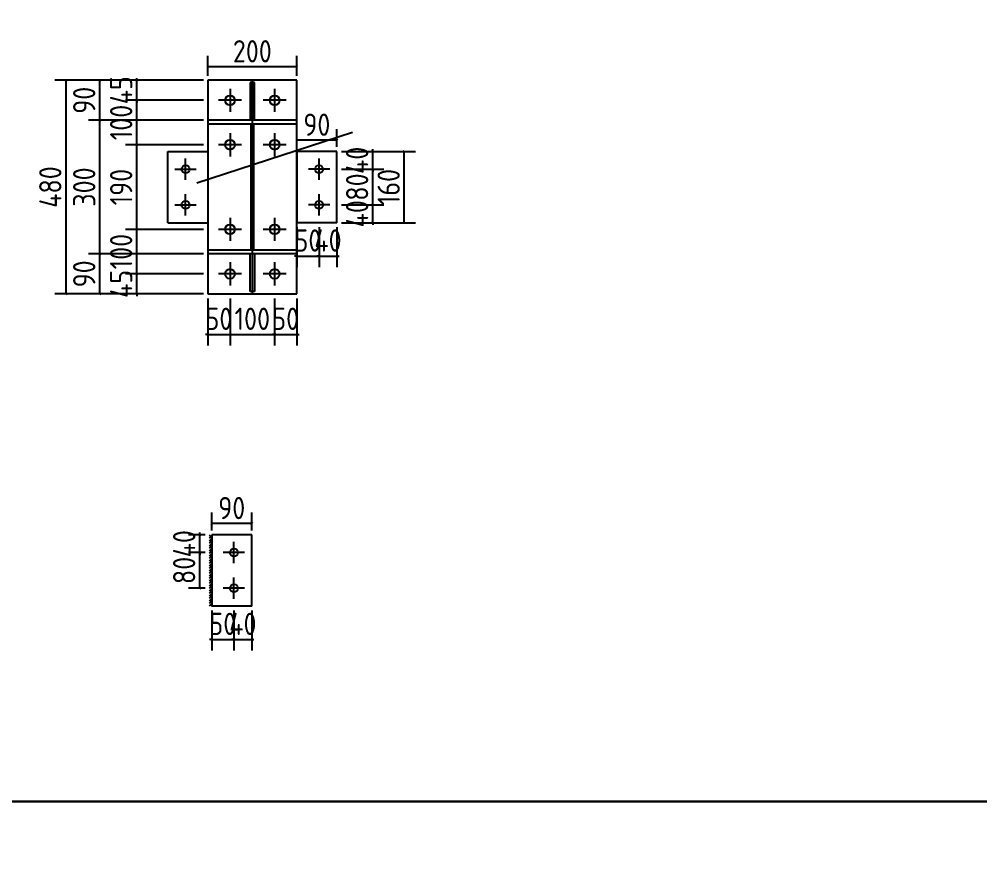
# Model space of a CAD drawing. Extents: x 533809 to 747315, y -17138 to 180511.
# Drawn here: x 667255 to 671572, y 146370 to 150178 of the extents above; entities that cross this region are included whole.
import ezdxf

# ---------------------------------------------------------------- set-up
doc = ezdxf.new("R2010")
doc.units = 0
doc.header["$LTSCALE"] = 1000
doc.header["$MEASUREMENT"] = 0
doc.styles.get("Standard").update_dxf_attribs({"font": 'gbenor.shx', "bigfont": 'gbcbig.shx'})
doc.dimstyles.get("Standard").update_dxf_attribs({"dimscale": 100, "dimtxt": 3.5, "dimasz": 1, "dimexe": 2.5, "dimexo": 3, "dimgap": 1.5, "dimtad": 1, "dimdec": 0, "dimzin": 0, "dimdsep": 46, "dimtxsty": 'Standard', "dimblk": 'ARCHTICK', "dimcen": 0.09, "dimadec": 0, "dimazin": 0, "dimtfac": 1, "dimtdec": 0, "dimtix": 1, "dimtmove": 2, "dimatfit": 3, "dimfxl": 1, "dimtolj": 1, "dimtzin": 0, "dimarcsym": 0})

# ---------------------------------------------------------------- blocks, each defined once
blk = doc.blocks.new('_ArchTick')
at = {"color": 0, "linetype": 'ByBlock', "const_width": 0.4}
blk.add_lwpolyline([(-0.5, -0.5), (0.5, 0.5)], dxfattribs=at)
blk = doc.blocks.new('*D1817')
at = {"color": 3, "lineweight": -2}
for p, q in [((668103, 148923.7), (668103, 148711.7)), ((668203, 148923.7), (668203, 148711.7)), ((668103, 148761.7), (668093, 148761.7)), ((668103, 148761.7), (668203, 148761.7)), ((668203, 148761.7), (668213, 148761.7))]:
    blk.add_line(p, q, dxfattribs=at)
at = {"layer": 'Defpoints', "color": 0}
for p in [(668103, 148943.7), (668203, 148943.7), (668203, 148761.7)]:
    blk.add_point(p, dxfattribs=at)
at = {"color": 3, "lineweight": -2, "xscale": 10, "yscale": 10, "zscale": 10}
blk.add_blockref('_ArchTick', (668103, 148761.7), dxfattribs=at)
at = {"color": 3, "lineweight": -2, "xscale": 10, "yscale": 10, "zscale": 10, "rotation": 180}
blk.add_blockref('_ArchTick', (668203, 148761.7), dxfattribs=at)
at = {"color": 0, "insert": (668153, 148831.7), "char_height": 100, "attachment_point": 5}
blk.add_mtext('\\A1;50', dxfattribs=at)
blk = doc.blocks.new('*D1818')
at = {"color": 3, "lineweight": -2}
for p, q in [((668203, 148923.7), (668203, 148711.7)), ((668403, 148923.7), (668403, 148711.7)), ((668203, 148761.7), (668403, 148761.7))]:
    blk.add_line(p, q, dxfattribs=at)
at = {"layer": 'Defpoints', "color": 0}
for p in [(668203, 148943.7), (668403, 148943.7), (668403, 148761.7)]:
    blk.add_point(p, dxfattribs=at)
at = {"color": 3, "lineweight": -2, "xscale": 10, "yscale": 10, "zscale": 10, "rotation": 180}
blk.add_blockref('_ArchTick', (668203, 148761.7), dxfattribs=at)
at = {"color": 3, "lineweight": -2, "xscale": 10, "yscale": 10, "zscale": 10}
blk.add_blockref('_ArchTick', (668403, 148761.7), dxfattribs=at)
at = {"color": 0, "insert": (668303, 148831.7), "char_height": 100, "attachment_point": 5}
blk.add_mtext('\\A1;100', dxfattribs=at)
blk = doc.blocks.new('*D1826')
at = {"color": 3, "lineweight": -2}
for p, q in [((668403, 148923.7), (668403, 148711.7)), ((668503, 148923.7), (668503, 148711.7)), ((668403, 148761.7), (668393, 148761.7)), ((668403, 148761.7), (668503, 148761.7)), ((668503, 148761.7), (668513, 148761.7))]:
    blk.add_line(p, q, dxfattribs=at)
at = {"layer": 'Defpoints', "color": 0}
for p in [(668403, 148943.7), (668503, 148943.7), (668503, 148761.7)]:
    blk.add_point(p, dxfattribs=at)
at = {"color": 3, "lineweight": -2, "xscale": 10, "yscale": 10, "zscale": 10}
blk.add_blockref('_ArchTick', (668403, 148761.7), dxfattribs=at)
at = {"color": 3, "lineweight": -2, "xscale": 10, "yscale": 10, "zscale": 10, "rotation": 180}
blk.add_blockref('_ArchTick', (668503, 148761.7), dxfattribs=at)
at = {"color": 0, "insert": (668453, 148831.7), "char_height": 100, "attachment_point": 5}
blk.add_mtext('\\A1;50', dxfattribs=at)
blk = doc.blocks.new('*D1827')
at = {"color": 3, "lineweight": -2}
for p, q in [((668103, 149923.7), (668103, 150013.8)), ((668503, 149923.7), (668503, 150013.8)), ((668503, 149963.8), (668103, 149963.8))]:
    blk.add_line(p, q, dxfattribs=at)
at = {"layer": 'Defpoints', "color": 0}
for p in [(668103, 149963.8), (668103, 149903.7), (668503, 149903.7)]:
    blk.add_point(p, dxfattribs=at)
at = {"color": 3, "lineweight": -2, "xscale": 10, "yscale": 10, "zscale": 10, "rotation": 180}
blk.add_blockref('_ArchTick', (668103, 149963.8), dxfattribs=at)
at = {"color": 3, "lineweight": -2, "xscale": 10, "yscale": 10, "zscale": 10}
blk.add_blockref('_ArchTick', (668503, 149963.8), dxfattribs=at)
at = {"color": 0, "insert": (668303, 150033.8), "char_height": 100, "attachment_point": 5}
blk.add_mtext('\\A1;200', dxfattribs=at)
blk = doc.blocks.new('*D1828')
at = {"color": 3, "lineweight": -2}
for p, q in [((668703, 149583.7), (669035.7, 149583.7)), ((668985.7, 149263.7), (668985.7, 149583.7)), ((668703, 149263.7), (669035.7, 149263.7))]:
    blk.add_line(p, q, dxfattribs=at)
at = {"layer": 'Defpoints', "color": 0}
for p in [(668683, 149583.7), (668985.7, 149583.7), (668683, 149263.7)]:
    blk.add_point(p, dxfattribs=at)
at = {"color": 3, "lineweight": -2, "xscale": 10, "yscale": 10, "zscale": 10}
for p, rotation in [((668985.7, 149583.7), 90), ((668985.7, 149263.7), 270)]:
    blk.add_blockref('_ArchTick', p, dxfattribs=dict(at, rotation=rotation))
at = {"color": 0, "insert": (668915.7, 149423.7), "char_height": 100, "attachment_point": 5, "rotation": 90}
blk.add_mtext('\\A1;160', dxfattribs=at)
blk = doc.blocks.new('*D1829')
at = {"color": 3, "lineweight": -2}
for p, q in [((668503, 149243.7), (668503, 149063.5)), ((668603, 149243.7), (668603, 149063.5)), ((668503, 149113.5), (668493, 149113.5)), ((668503, 149113.5), (668603, 149113.5)), ((668603, 149113.5), (668613, 149113.5))]:
    blk.add_line(p, q, dxfattribs=at)
at = {"layer": 'Defpoints', "color": 0}
for p in [(668503, 149263.7), (668603, 149263.7), (668603, 149113.5)]:
    blk.add_point(p, dxfattribs=at)
at = {"color": 3, "lineweight": -2, "xscale": 10, "yscale": 10, "zscale": 10}
blk.add_blockref('_ArchTick', (668503, 149113.5), dxfattribs=at)
at = {"color": 3, "lineweight": -2, "xscale": 10, "yscale": 10, "zscale": 10, "rotation": 180}
blk.add_blockref('_ArchTick', (668603, 149113.5), dxfattribs=at)
at = {"color": 0, "insert": (668553, 149183.5), "char_height": 100, "attachment_point": 5}
blk.add_mtext('\\A1;50', dxfattribs=at)
blk = doc.blocks.new('*D1830')
at = {"color": 3, "lineweight": -2}
for p, q in [((668603, 149243.7), (668603, 149063.5)), ((668683, 149243.7), (668683, 149063.5)), ((668603, 149113.5), (668593, 149113.5)), ((668603, 149113.5), (668683, 149113.5)), ((668683, 149113.5), (668693, 149113.5))]:
    blk.add_line(p, q, dxfattribs=at)
at = {"layer": 'Defpoints', "color": 0}
for p in [(668603, 149263.7), (668683, 149263.7), (668683, 149113.5)]:
    blk.add_point(p, dxfattribs=at)
at = {"color": 3, "lineweight": -2, "xscale": 10, "yscale": 10, "zscale": 10}
blk.add_blockref('_ArchTick', (668603, 149113.5), dxfattribs=at)
at = {"color": 3, "lineweight": -2, "xscale": 10, "yscale": 10, "zscale": 10, "rotation": 180}
blk.add_blockref('_ArchTick', (668683, 149113.5), dxfattribs=at)
at = {"color": 0, "insert": (668643, 149183.5), "char_height": 100, "attachment_point": 5}
blk.add_mtext('\\A1;40', dxfattribs=at)
blk = doc.blocks.new('*D1819')
at = {"color": 3, "lineweight": -2}
for p, q in [((668703, 149343.7), (668894, 149343.7)), ((668844, 149343.7), (668844, 149353.7)), ((668844, 149263.7), (668844, 149343.7)), ((668703, 149263.7), (668894, 149263.7)), ((668844, 149263.7), (668844, 149253.7))]:
    blk.add_line(p, q, dxfattribs=at)
at = {"layer": 'Defpoints', "color": 0}
for p in [(668683, 149343.7), (668844, 149343.7), (668683, 149263.7)]:
    blk.add_point(p, dxfattribs=at)
at = {"color": 3, "lineweight": -2, "xscale": 10, "yscale": 10, "zscale": 10}
for p, rotation in [((668844, 149343.7), 270), ((668844, 149263.7), 90)]:
    blk.add_blockref('_ArchTick', p, dxfattribs=dict(at, rotation=rotation))
at = {"color": 0, "insert": (668774, 149303.7), "char_height": 100, "attachment_point": 5, "rotation": 90}
blk.add_mtext('\\A1;40', dxfattribs=at)
blk = doc.blocks.new('*D1820')
at = {"color": 3, "lineweight": -2}
for p, q in [((668703, 149503.7), (668894, 149503.7)), ((668844, 149343.7), (668844, 149503.7)), ((668703, 149343.7), (668894, 149343.7))]:
    blk.add_line(p, q, dxfattribs=at)
at = {"layer": 'Defpoints', "color": 0}
for p in [(668683, 149503.7), (668844, 149503.7), (668683, 149343.7)]:
    blk.add_point(p, dxfattribs=at)
at = {"color": 3, "lineweight": -2, "xscale": 10, "yscale": 10, "zscale": 10}
for p, rotation in [((668844, 149503.7), 90), ((668844, 149343.7), 270)]:
    blk.add_blockref('_ArchTick', p, dxfattribs=dict(at, rotation=rotation))
at = {"color": 0, "insert": (668774, 149423.7), "char_height": 100, "attachment_point": 5, "rotation": 90}
blk.add_mtext('\\A1;80', dxfattribs=at)
blk = doc.blocks.new('*D1821')
at = {"color": 3, "lineweight": -2}
for p, q in [((668703, 149583.7), (668894, 149583.7)), ((668844, 149583.7), (668844, 149593.7)), ((668844, 149503.7), (668844, 149583.7)), ((668703, 149503.7), (668894, 149503.7)), ((668844, 149503.7), (668844, 149493.7))]:
    blk.add_line(p, q, dxfattribs=at)
at = {"layer": 'Defpoints', "color": 0}
for p in [(668683, 149583.7), (668844, 149583.7), (668683, 149503.7)]:
    blk.add_point(p, dxfattribs=at)
at = {"color": 3, "lineweight": -2, "xscale": 10, "yscale": 10, "zscale": 10}
for p, rotation in [((668844, 149583.7), 270), ((668844, 149503.7), 90)]:
    blk.add_blockref('_ArchTick', p, dxfattribs=dict(at, rotation=rotation))
at = {"color": 0, "insert": (668774, 149543.7), "char_height": 100, "attachment_point": 5, "rotation": 90}
blk.add_mtext('\\A1;40', dxfattribs=at)
blk = doc.blocks.new('*D1831')
at = {"color": 3, "lineweight": -2}
for p, q in [((668503, 149603.7), (668503, 149683.9)), ((668683, 149603.7), (668683, 149683.9)), ((668683, 149633.9), (668503, 149633.9))]:
    blk.add_line(p, q, dxfattribs=at)
at = {"layer": 'Defpoints', "color": 0}
for p in [(668503, 149633.9), (668503, 149583.7), (668683, 149583.7)]:
    blk.add_point(p, dxfattribs=at)
at = {"color": 3, "lineweight": -2, "xscale": 10, "yscale": 10, "zscale": 10}
for p, rotation in [((668503, 149633.9), 180.0000000000185), ((668683, 149633.9), 1.854516540333861e-11)]:
    blk.add_blockref('_ArchTick', p, dxfattribs=dict(at, rotation=rotation))
at = {"color": 0, "insert": (668593, 149703.9), "char_height": 100, "attachment_point": 5}
blk.add_mtext('\\A1;90', dxfattribs=at)
blk = doc.blocks.new('*D1812')
at = {"color": 3, "lineweight": -2}
for p, q in [((668083, 149033.7), (667733.5, 149033.7)), ((667783.5, 149033.7), (667783.5, 149043.7)), ((667783.5, 148943.7), (667783.5, 149033.7)), ((668083, 148943.7), (667733.5, 148943.7)), ((667783.5, 148943.7), (667783.5, 148933.7))]:
    blk.add_line(p, q, dxfattribs=at)
at = {"layer": 'Defpoints', "color": 0}
for p in [(667783.5, 149033.7), (668103, 149033.7), (668103, 148943.7)]:
    blk.add_point(p, dxfattribs=at)
at = {"color": 3, "lineweight": -2, "xscale": 10, "yscale": 10, "zscale": 10}
for p, rotation in [((667783.5, 149033.7), 270), ((667783.5, 148943.7), 90)]:
    blk.add_blockref('_ArchTick', p, dxfattribs=dict(at, rotation=rotation))
at = {"color": 0, "insert": (667713.5, 148988.7), "char_height": 100, "attachment_point": 5, "rotation": 90}
blk.add_mtext('\\A1;45', dxfattribs=at)
blk = doc.blocks.new('*D1813')
at = {"color": 3, "lineweight": -2}
for p, q in [((668083, 149233.7), (667733.5, 149233.7)), ((667783.5, 149033.7), (667783.5, 149233.7)), ((668083, 149033.7), (667733.5, 149033.7))]:
    blk.add_line(p, q, dxfattribs=at)
at = {"layer": 'Defpoints', "color": 0}
for p in [(667783.5, 149233.7), (668103, 149233.7), (668103, 149033.7)]:
    blk.add_point(p, dxfattribs=at)
at = {"color": 3, "lineweight": -2, "xscale": 10, "yscale": 10, "zscale": 10}
for p, rotation in [((667783.5, 149233.7), 90), ((667783.5, 149033.7), 270)]:
    blk.add_blockref('_ArchTick', p, dxfattribs=dict(at, rotation=rotation))
at = {"color": 0, "insert": (667713.5, 149133.7), "char_height": 100, "attachment_point": 5, "rotation": 90}
blk.add_mtext('\\A1;100', dxfattribs=at)
blk = doc.blocks.new('*D1814')
at = {"color": 3, "lineweight": -2}
for p, q in [((668083, 149613.7), (667733.5, 149613.7)), ((667783.5, 149233.7), (667783.5, 149613.7)), ((668083, 149233.7), (667733.5, 149233.7))]:
    blk.add_line(p, q, dxfattribs=at)
at = {"layer": 'Defpoints', "color": 0}
for p in [(667783.5, 149613.7), (668103, 149613.7), (668103, 149233.7)]:
    blk.add_point(p, dxfattribs=at)
at = {"color": 3, "lineweight": -2, "xscale": 10, "yscale": 10, "zscale": 10}
for p, rotation in [((667783.5, 149613.7), 90), ((667783.5, 149233.7), 270)]:
    blk.add_blockref('_ArchTick', p, dxfattribs=dict(at, rotation=rotation))
at = {"color": 0, "insert": (667713.5, 149423.7), "char_height": 100, "attachment_point": 5, "rotation": 90}
blk.add_mtext('\\A1;190', dxfattribs=at)
blk = doc.blocks.new('*D1815')
at = {"color": 3, "lineweight": -2}
for p, q in [((668083, 149813.7), (667733.5, 149813.7)), ((667783.5, 149613.7), (667783.5, 149813.7)), ((668083, 149613.7), (667733.5, 149613.7))]:
    blk.add_line(p, q, dxfattribs=at)
at = {"layer": 'Defpoints', "color": 0}
for p in [(667783.5, 149813.7), (668103, 149813.7), (668103, 149613.7)]:
    blk.add_point(p, dxfattribs=at)
at = {"color": 3, "lineweight": -2, "xscale": 10, "yscale": 10, "zscale": 10}
for p, rotation in [((667783.5, 149813.7), 90), ((667783.5, 149613.7), 270)]:
    blk.add_blockref('_ArchTick', p, dxfattribs=dict(at, rotation=rotation))
at = {"color": 0, "insert": (667713.5, 149713.7), "char_height": 100, "attachment_point": 5, "rotation": 90}
blk.add_mtext('\\A1;100', dxfattribs=at)
blk = doc.blocks.new('*D1816')
at = {"color": 3, "lineweight": -2}
for p, q in [((668083, 149903.7), (667733.5, 149903.7)), ((667783.5, 149903.7), (667783.5, 149913.7)), ((667783.5, 149813.7), (667783.5, 149903.7)), ((668083, 149813.7), (667733.5, 149813.7)), ((667783.5, 149813.7), (667783.5, 149803.7))]:
    blk.add_line(p, q, dxfattribs=at)
at = {"layer": 'Defpoints', "color": 0}
for p in [(667783.5, 149903.7), (668103, 149903.7), (668103, 149813.7)]:
    blk.add_point(p, dxfattribs=at)
at = {"color": 3, "lineweight": -2, "xscale": 10, "yscale": 10, "zscale": 10}
for p, rotation in [((667783.5, 149903.7), 270), ((667783.5, 149813.7), 90)]:
    blk.add_blockref('_ArchTick', p, dxfattribs=dict(at, rotation=rotation))
at = {"color": 0, "insert": (667713.5, 149858.7), "char_height": 100, "attachment_point": 5, "rotation": 90}
blk.add_mtext('\\A1;45', dxfattribs=at)
blk = doc.blocks.new('*D1822')
at = {"color": 3, "lineweight": -2}
for p, q in [((668083, 149123.7), (667567.5, 149123.7)), ((667617.5, 148943.7), (667617.5, 149123.7)), ((668083, 148943.7), (667567.5, 148943.7))]:
    blk.add_line(p, q, dxfattribs=at)
at = {"layer": 'Defpoints', "color": 0}
for p in [(667617.5, 149123.7), (668103, 149123.7), (668103, 148943.7)]:
    blk.add_point(p, dxfattribs=at)
at = {"color": 3, "lineweight": -2, "xscale": 10, "yscale": 10, "zscale": 10}
for p, rotation in [((667617.5, 149123.7), 90), ((667617.5, 148943.7), 270)]:
    blk.add_blockref('_ArchTick', p, dxfattribs=dict(at, rotation=rotation))
at = {"color": 0, "insert": (667547.5, 149033.7), "char_height": 100, "attachment_point": 5, "rotation": 90}
blk.add_mtext('\\A1;90', dxfattribs=at)
blk = doc.blocks.new('*D1823')
at = {"color": 3, "lineweight": -2}
for p, q in [((668083, 149723.7), (667567.5, 149723.7)), ((667617.5, 149123.7), (667617.5, 149723.7)), ((668083, 149123.7), (667567.5, 149123.7))]:
    blk.add_line(p, q, dxfattribs=at)
at = {"layer": 'Defpoints', "color": 0}
for p in [(667617.5, 149723.7), (668103, 149723.7), (668103, 149123.7)]:
    blk.add_point(p, dxfattribs=at)
at = {"color": 3, "lineweight": -2, "xscale": 10, "yscale": 10, "zscale": 10}
for p, rotation in [((667617.5, 149723.7), 90), ((667617.5, 149123.7), 270)]:
    blk.add_blockref('_ArchTick', p, dxfattribs=dict(at, rotation=rotation))
at = {"color": 0, "insert": (667547.5, 149423.7), "char_height": 100, "attachment_point": 5, "rotation": 90}
blk.add_mtext('\\A1;300', dxfattribs=at)
blk = doc.blocks.new('*D1824')
at = {"color": 3, "lineweight": -2}
for p, q in [((668083, 149903.7), (667567.5, 149903.7)), ((667617.5, 149723.7), (667617.5, 149903.7)), ((668083, 149723.7), (667567.5, 149723.7))]:
    blk.add_line(p, q, dxfattribs=at)
at = {"layer": 'Defpoints', "color": 0}
for p in [(667617.5, 149903.7), (668103, 149903.7), (668103, 149723.7)]:
    blk.add_point(p, dxfattribs=at)
at = {"color": 3, "lineweight": -2, "xscale": 10, "yscale": 10, "zscale": 10}
for p, rotation in [((667617.5, 149903.7), 90), ((667617.5, 149723.7), 270)]:
    blk.add_blockref('_ArchTick', p, dxfattribs=dict(at, rotation=rotation))
at = {"color": 0, "insert": (667547.5, 149813.7), "char_height": 100, "attachment_point": 5, "rotation": 90}
blk.add_mtext('\\A1;90', dxfattribs=at)
blk = doc.blocks.new('*D1825')
at = {"color": 3, "lineweight": -2}
for p, q in [((668083, 149903.7), (667415.2, 149903.7)), ((667465.2, 149903.7), (667465.2, 148943.7)), ((668083, 148943.7), (667415.2, 148943.7))]:
    blk.add_line(p, q, dxfattribs=at)
at = {"layer": 'Defpoints', "color": 0}
for p in [(668103, 149903.7), (667465.2, 148943.7), (668103, 148943.7)]:
    blk.add_point(p, dxfattribs=at)
at = {"color": 3, "lineweight": -2, "xscale": 10, "yscale": 10, "zscale": 10}
for p, rotation in [((667465.2, 149903.7), 90), ((667465.2, 148943.7), 270)]:
    blk.add_blockref('_ArchTick', p, dxfattribs=dict(at, rotation=rotation))
at = {"color": 0, "insert": (667395.2, 149423.7), "char_height": 100, "attachment_point": 5, "rotation": 90}
blk.add_mtext('\\A1;480', dxfattribs=at)
blk = doc.blocks.new('*D2185')
at = {"color": 3, "lineweight": -2}
for p, q in [((668120.5, 147521.1), (668120.5, 147340.9)), ((668220.5, 147521.1), (668220.5, 147340.9)), ((668120.5, 147390.9), (668110.5, 147390.9)), ((668120.5, 147390.9), (668220.5, 147390.9)), ((668220.5, 147390.9), (668230.5, 147390.9))]:
    blk.add_line(p, q, dxfattribs=at)
at = {"layer": 'Defpoints', "color": 0}
for p in [(668120.5, 147541.1), (668220.5, 147541.1), (668220.5, 147390.9)]:
    blk.add_point(p, dxfattribs=at)
at = {"color": 3, "lineweight": -2, "xscale": 10, "yscale": 10, "zscale": 10}
blk.add_blockref('_ArchTick', (668120.5, 147390.9), dxfattribs=at)
at = {"color": 3, "lineweight": -2, "xscale": 10, "yscale": 10, "zscale": 10, "rotation": 180}
blk.add_blockref('_ArchTick', (668220.5, 147390.9), dxfattribs=at)
at = {"color": 0, "insert": (668170.5, 147460.9), "char_height": 100, "attachment_point": 5}
blk.add_mtext('\\A1;50', dxfattribs=at)
blk = doc.blocks.new('*D2196')
at = {"color": 3, "lineweight": -2}
for p, q in [((668220.5, 147521.1), (668220.5, 147340.9)), ((668300.5, 147521.1), (668300.5, 147340.9)), ((668220.5, 147390.9), (668210.5, 147390.9)), ((668220.5, 147390.9), (668300.5, 147390.9)), ((668300.5, 147390.9), (668310.5, 147390.9))]:
    blk.add_line(p, q, dxfattribs=at)
at = {"layer": 'Defpoints', "color": 0}
for p in [(668220.5, 147541.1), (668300.5, 147541.1), (668300.5, 147390.9)]:
    blk.add_point(p, dxfattribs=at)
at = {"color": 3, "lineweight": -2, "xscale": 10, "yscale": 10, "zscale": 10}
blk.add_blockref('_ArchTick', (668220.5, 147390.9), dxfattribs=at)
at = {"color": 3, "lineweight": -2, "xscale": 10, "yscale": 10, "zscale": 10, "rotation": 180}
blk.add_blockref('_ArchTick', (668300.5, 147390.9), dxfattribs=at)
at = {"color": 0, "insert": (668260.5, 147460.9), "char_height": 100, "attachment_point": 5}
blk.add_mtext('\\A1;40', dxfattribs=at)
blk = doc.blocks.new('*D2197')
at = {"color": 3, "lineweight": -2}
for p, q in [((668120.5, 147881.1), (668120.5, 147961.3)), ((668300.5, 147881.1), (668300.5, 147961.3)), ((668300.5, 147911.3), (668120.5, 147911.3))]:
    blk.add_line(p, q, dxfattribs=at)
at = {"layer": 'Defpoints', "color": 0}
for p in [(668120.5, 147911.3), (668120.5, 147861.1), (668300.5, 147861.1)]:
    blk.add_point(p, dxfattribs=at)
at = {"color": 3, "lineweight": -2, "xscale": 10, "yscale": 10, "zscale": 10}
for p, rotation in [((668120.5, 147911.3), 180.0000000000371), ((668300.5, 147911.3), 3.701039474890422e-11)]:
    blk.add_blockref('_ArchTick', p, dxfattribs=dict(at, rotation=rotation))
at = {"color": 0, "insert": (668210.5, 147981.3), "char_height": 100, "attachment_point": 5}
blk.add_mtext('\\A1;90', dxfattribs=at)
blk = doc.blocks.new('*D2186')
at = {"color": 3, "lineweight": -2}
for p, q in [((668090.5, 147781.1), (668016.7, 147781.1)), ((668066.7, 147621.1), (668066.7, 147781.1)), ((668090.5, 147621.1), (668016.7, 147621.1))]:
    blk.add_line(p, q, dxfattribs=at)
at = {"layer": 'Defpoints', "color": 0}
for p in [(668066.7, 147781.1), (668110.5, 147781.1), (668110.5, 147621.1)]:
    blk.add_point(p, dxfattribs=at)
at = {"color": 3, "lineweight": -2, "xscale": 10, "yscale": 10, "zscale": 10}
for p, rotation in [((668066.7, 147781.1), 90), ((668066.7, 147621.1), 270)]:
    blk.add_blockref('_ArchTick', p, dxfattribs=dict(at, rotation=rotation))
at = {"color": 0, "insert": (667996.7, 147701.1), "char_height": 100, "attachment_point": 5, "rotation": 90}
blk.add_mtext('\\A1;80', dxfattribs=at)
blk = doc.blocks.new('*D2187')
at = {"color": 3, "lineweight": -2}
for p, q in [((668090.5, 147861.1), (668016.7, 147861.1)), ((668066.7, 147861.1), (668066.7, 147871.1)), ((668066.7, 147781.1), (668066.7, 147861.1)), ((668090.5, 147781.1), (668016.7, 147781.1)), ((668066.7, 147781.1), (668066.7, 147771.1))]:
    blk.add_line(p, q, dxfattribs=at)
at = {"layer": 'Defpoints', "color": 0}
for p in [(668066.7, 147861.1), (668110.5, 147861.1), (668110.5, 147781.1)]:
    blk.add_point(p, dxfattribs=at)
at = {"color": 3, "lineweight": -2, "xscale": 10, "yscale": 10, "zscale": 10}
for p, rotation in [((668066.7, 147861.1), 270), ((668066.7, 147781.1), 90)]:
    blk.add_blockref('_ArchTick', p, dxfattribs=dict(at, rotation=rotation))
at = {"color": 0, "insert": (667996.7, 147821.1), "char_height": 100, "attachment_point": 5, "rotation": 90}
blk.add_mtext('\\A1;40', dxfattribs=at)

msp = doc.modelspace()

# ---------------------------------------------------------------- hatches: boundary and pattern name
h = msp.add_hatch()
h.set_pattern_fill('ANSI31', color=256, scale=5, style=0)
h.set_pattern_definition([(45, (0, -16472.323), (-5.61266008, 5.61266008), [])])
h.paths.add_polyline_path([(668120.5, 147861.1), (668110.5, 147861.1), (668110.5, 147541.1), (668120.5, 147541.1)])

# ---------------------------------------------------------------- linework, layer by layer
for p, q in [((668103, 149903.7), (668103, 148943.7)), ((668503, 149903.7), (668103, 149903.7)), ((668503, 148943.7), (668503, 149903.7)), ((668203, 149865.7), (668203, 149761.7)), ((668403, 149865.7), (668403, 149761.7)), ((668255, 149813.7), (668151, 149813.7)), ((668455, 149813.7), (668351, 149813.7)), ((668103, 149723.7), (668103, 149707.7)), ((668203, 149665.7), (668203, 149561.7)), ((668403, 149665.7), (668403, 149561.7)), ((667923, 149263.7), (667923, 149583.7)), ((667923, 149583.7), (668103, 149583.7)), ((668103, 149583.7), (668103, 149263.7)), ((668255, 149613.7), (668151, 149613.7)), ((668455, 149613.7), (668351, 149613.7)), ((668503, 149583.7), (668503, 149263.7)), ((668683, 149583.7), (668503, 149583.7)), ((668683, 149263.7), (668683, 149583.7)), ((668003, 149455.7), (668003, 149551.7)), ((668603, 149455.7), (668603, 149551.7)), ((667955, 149503.7), (668051, 149503.7)), ((668651, 149503.7), (668555, 149503.7)), ((668003, 149295.7), (668003, 149391.7)), ((668603, 149295.7), (668603, 149391.7)), ((667955, 149343.7), (668051, 149343.7)), ((668651, 149343.7), (668555, 149343.7)), ((668203, 149285.7), (668203, 149181.7)), ((668403, 149285.7), (668403, 149181.7)), ((667923, 149263.7), (668103, 149263.7)), ((668255, 149233.7), (668151, 149233.7)), ((668455, 149233.7), (668351, 149233.7)), ((668683, 149263.7), (668503, 149263.7)), ((668203, 149085.7), (668203, 148981.7)), ((668403, 149085.7), (668403, 148981.7)), ((668255, 149033.7), (668151, 149033.7)), ((668455, 149033.7), (668351, 149033.7)), ((668103, 148943.7), (668503, 148943.7)), ((668120.5, 147861.1), (668120.5, 147541.1)), ((668300.5, 147861.1), (668120.5, 147861.1)), ((668300.5, 147541.1), (668300.5, 147861.1)), ((668220.5, 147733.1), (668220.5, 147829.1)), ((668268.5, 147781.1), (668172.5, 147781.1)), ((668220.5, 147573.1), (668220.5, 147669.1)), ((668268.5, 147621.1), (668172.5, 147621.1)), ((668300.5, 147541.1), (668120.1, 147541.1))]:
    msp.add_line(p, q)
at = {"color": 2}
for p, q in [((668313, 149893.7), (668293, 149893.7)), ((668293, 149893.7), (668293, 149723.7)), ((668313, 149723.7), (668313, 149893.7)), ((668293, 148953.7), (668293, 149123.7)), ((668313, 149123.7), (668313, 148953.7)), ((668313, 148953.7), (668293, 148953.7))]:
    msp.add_line(p, q, dxfattribs=at)
at = {"color": 1}
msp.add_line((668303, 149903.7), (668303, 148943.7), dxfattribs=at)
at = {"color": 4}
for p, q in [((668503, 149723.7), (668103, 149723.7)), ((668103, 149707.7), (668503, 149707.7)), ((668297, 149707.7), (668297, 149139.7)), ((668309, 149707.7), (668309, 149139.7)), ((668503, 149139.7), (668103, 149139.7)), ((668503, 149123.7), (668103, 149123.7))]:
    msp.add_line(p, q, dxfattribs=at)
at = {"color": 3}
msp.add_line((668053, 149442.9), (668753.3, 149670.1), dxfattribs=at)
for points in [[(664149.1, 155062.3), (676029.1, 155062.3), (676029.1, 146662.3), (664149.1, 146662.3)], [(664149.1, 146662.3), (676029.1, 146662.3), (676029.1, 138262.3), (664149.1, 138262.3)]]:
    msp.add_lwpolyline(points, close=True)
for centre, radius in [((668203, 149813.7), 22), ((668403, 149813.7), 22), ((668203, 149613.7), 22), ((668403, 149613.7), 22), ((668003, 149503.7), 18), ((668603, 149503.7), 18), ((668003, 149343.7), 18), ((668603, 149343.7), 18), ((668203, 149233.7), 22), ((668403, 149233.7), 22), ((668203, 149033.7), 22), ((668403, 149033.7), 22), ((668220.5, 147781.1), 18), ((668220.5, 147621.1), 18)]:
    msp.add_circle(centre, radius)

# ---------------------------------------------------------------- dimensions: what is measured, and where the dimension line sits
for p1, p2, distance, picture, middle in [((668503, 149903.7), (668103, 149903.7), -60.1, '*D1827', (668303, 150033.8)), ((668103, 149903.7), (668103, 148943.7), -637.7, '*D1825', (667395.2, 149423.7)), ((668683, 149583.7), (668503, 149583.7), -50.2, '*D1831', (668593, 149703.9)), ((668683, 149263.7), (668683, 149583.7), -302.7, '*D1828', (668915.7, 149423.7)), ((668300.5, 147861.1), (668120.5, 147861.1), -50.2, '*D2197', (668210.5, 147981.3))]:
    dim = msp.add_aligned_dim(p1=p1, p2=p2, distance=distance, dimstyle='Standard', override={"dimtxt": 1, "dimasz": 0.1, "dimexe": 0.5, "dimexo": 0.2, "dimgap": 0.2, "dimlfac": 0.5, "dimclrd": 3, "dimclre": 3})
    dim.commit()
    dim.dimension.update_dxf_attribs({"geometry": picture, "text_midpoint": middle})
for base, p1, p2, picture, middle in [((667783.5, 149903.7), (668103, 149813.7), (668103, 149903.7), '*D1816', (667713.5, 149858.7)), ((667617.5, 149903.7), (668103, 149723.7), (668103, 149903.7), '*D1824', (667547.5, 149813.7)), ((667783.5, 149813.7), (668103, 149613.7), (668103, 149813.7), '*D1815', (667713.5, 149713.7)), ((667617.5, 149723.7), (668103, 149123.7), (668103, 149723.7), '*D1823', (667547.5, 149423.7)), ((667783.5, 149613.7), (668103, 149233.7), (668103, 149613.7), '*D1814', (667713.5, 149423.7)), ((668844, 149583.7), (668683, 149503.7), (668683, 149583.7), '*D1821', (668774, 149543.7)), ((668844, 149503.7), (668683, 149343.7), (668683, 149503.7), '*D1820', (668774, 149423.7)), ((668844, 149343.7), (668683, 149263.7), (668683, 149343.7), '*D1819', (668774, 149303.7)), ((667783.5, 149233.7), (668103, 149033.7), (668103, 149233.7), '*D1813', (667713.5, 149133.7)), ((667617.5, 149123.7), (668103, 148943.7), (668103, 149123.7), '*D1822', (667547.5, 149033.7)), ((667783.5, 149033.7), (668103, 148943.7), (668103, 149033.7), '*D1812', (667713.5, 148988.7)), ((668066.7, 147861.1), (668110.5, 147781.1), (668110.5, 147861.1), '*D2187', (667996.7, 147821.1)), ((668066.7, 147781.1), (668110.5, 147621.1), (668110.5, 147781.1), '*D2186', (667996.7, 147701.1))]:
    dim = msp.add_linear_dim(base=base, p1=p1, p2=p2, angle=90, dimstyle='Standard', override={"dimtxt": 1, "dimasz": 0.1, "dimexe": 0.5, "dimexo": 0.2, "dimgap": 0.2, "dimlfac": 0.5, "dimclrd": 3, "dimclre": 3})
    dim.commit()
    dim.dimension.update_dxf_attribs({"geometry": picture, "text_midpoint": middle})
for base, p1, p2, picture, middle in [((668603, 149113.5), (668503, 149263.7), (668603, 149263.7), '*D1829', (668553, 149183.5)), ((668683, 149113.5), (668603, 149263.7), (668683, 149263.7), '*D1830', (668643, 149183.5)), ((668203, 148761.7), (668103, 148943.7), (668203, 148943.7), '*D1817', (668153, 148831.7)), ((668403, 148761.7), (668203, 148943.7), (668403, 148943.7), '*D1818', (668303, 148831.7)), ((668503, 148761.7), (668403, 148943.7), (668503, 148943.7), '*D1826', (668453, 148831.7)), ((668220.5, 147390.9), (668120.5, 147541.1), (668220.5, 147541.1), '*D2185', (668170.5, 147460.9)), ((668300.5, 147390.9), (668220.5, 147541.1), (668300.5, 147541.1), '*D2196', (668260.5, 147460.9))]:
    dim = msp.add_linear_dim(base=base, p1=p1, p2=p2, dimstyle='Standard', override={"dimtxt": 1, "dimasz": 0.1, "dimexe": 0.5, "dimexo": 0.2, "dimgap": 0.2, "dimlfac": 0.5, "dimclrd": 3, "dimclre": 3})
    dim.commit()
    dim.dimension.update_dxf_attribs({"geometry": picture, "text_midpoint": middle})

doc.saveas('drawing.dxf')
